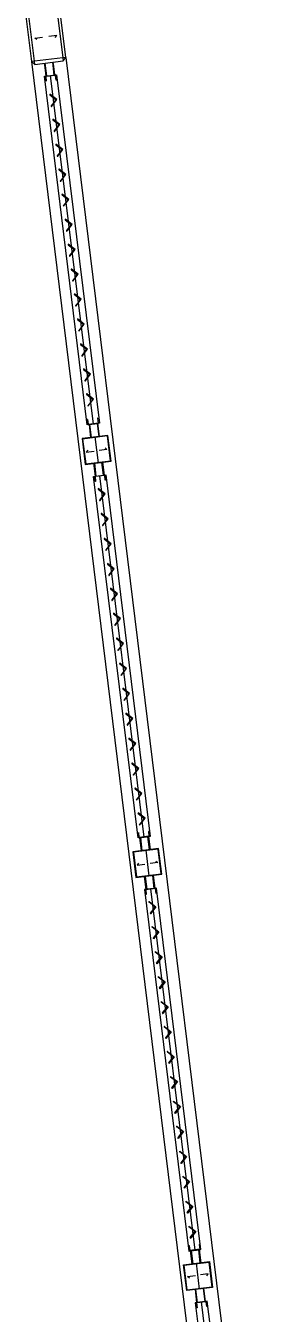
# Model space of a CAD drawing. Extents: x -15449 to 527173, y -170839 to 146543.
# Drawn here: x 15506.662 to 15507.122, y 7833.774 to 7836.271 of the extents above; entities that cross this region are included whole.
import ezdxf

# ---------------------------------------------------------------- set-up
doc = ezdxf.new("R2010")
doc.units = 0
doc.header["$LTSCALE"] = 8
doc.layers.get('0').update_dxf_attribs({"color": 1, "linetype": 'CONTINUOUS'})
doc.layers.add('G-IMPT', color=7, linetype='CONTINUOUS', lineweight=30)
doc.layers.add('Micron SGP Titleblock CAD template EDI$0$G-ANNO-TTLB', color=7, linetype='CONTINUOUS', lineweight=30)

# ---------------------------------------------------------------- blocks, each defined once
blk = doc.blocks.new('A$Cf1db08be')
at = {"layer": 'G-IMPT'}
for p, q in [((34.5865, 56.6361), (34.5974, 56.548)), ((34.6034, 56.5487), (34.5926, 56.6368)), ((34.6473, 56.6435), (34.6581, 56.5555)), ((34.6641, 56.5562), (34.6533, 56.6443)), ((34.6041, 56.5935), (34.6191, 56.5954)), ((34.6079, 56.5906), (34.6041, 56.5935)), ((34.6465, 56.5987), (34.6315, 56.5969)), ((34.6436, 56.595), (34.6465, 56.5987)), ((34.6581, 56.5555), (34.6034, 56.5487)), ((34.6641, 56.5562), (34.6581, 56.5555)), ((34.6581, 56.5555), (34.6588, 56.5495)), ((34.6588, 56.5495), (34.6641, 56.5562)), ((34.6641, 56.5562), (35.0469, 53.4422)), ((34.6034, 56.5487), (34.5974, 56.548)), ((34.5974, 56.548), (34.6041, 56.5427)), ((34.5974, 56.548), (34.9802, 53.434)), ((34.6041, 56.5427), (34.6034, 56.5487)), ((34.6041, 56.5427), (34.6588, 56.5495)), ((34.6242, 56.5367), (34.6231, 56.5451)), ((34.6272, 56.5202), (34.6241, 56.5452)), ((34.6262, 56.5201), (34.6242, 56.5367)), ((34.6419, 56.522), (34.6388, 56.547)), ((34.6408, 56.5388), (34.6398, 56.5471)), ((34.6429, 56.5221), (34.6408, 56.5388)), ((34.6228, 56.5196), (34.6463, 56.5225)), ((34.7058, 55.8442), (34.6228, 56.5196)), ((34.6258, 56.5099), (34.6246, 56.519)), ((34.6254, 56.52), (34.6437, 56.5222)), ((34.6441, 56.5214), (34.6255, 56.5194)), ((34.6255, 56.5194), (34.6263, 56.5099)), ((34.6263, 56.5099), (34.6258, 56.5099)), ((34.7176, 55.8456), (34.6345, 56.5211)), ((34.6452, 56.5122), (34.6441, 56.5214)), ((34.6447, 56.5215), (34.6458, 56.5123)), ((34.6458, 56.5123), (34.6452, 56.5122)), ((34.6463, 56.5225), (34.7294, 55.8471)), ((34.6332, 56.4847), (34.6331, 56.4845)), ((34.6465, 56.4743), (34.6332, 56.4847)), ((34.6332, 56.4834), (34.6432, 56.4756)), ((34.6436, 56.4723), (34.6358, 56.4623)), ((34.636, 56.4612), (34.6361, 56.4611)), ((34.6361, 56.4611), (34.6465, 56.4743)), ((34.6392, 56.4363), (34.6391, 56.4361)), ((34.6524, 56.4259), (34.6392, 56.4363)), ((34.6392, 56.435), (34.6491, 56.4272)), ((34.6421, 56.4127), (34.6524, 56.4259)), ((34.6496, 56.4239), (34.6418, 56.414)), ((34.6419, 56.4128), (34.6421, 56.4127)), ((34.6451, 56.3879), (34.645, 56.3878)), ((34.6584, 56.3776), (34.6451, 56.3879)), ((34.6451, 56.3866), (34.6551, 56.3789)), ((34.648, 56.3643), (34.6584, 56.3776)), ((34.6555, 56.3755), (34.6477, 56.3656)), ((34.6479, 56.3645), (34.648, 56.3643)), ((34.6511, 56.3396), (34.6509, 56.3394)), ((34.6643, 56.3292), (34.6511, 56.3396)), ((34.6511, 56.3383), (34.661, 56.3305)), ((34.6614, 56.3272), (34.6537, 56.3172)), ((34.654, 56.316), (34.6643, 56.3292)), ((34.6538, 56.3161), (34.654, 56.316)), ((34.657, 56.2912), (34.6569, 56.291)), ((34.6703, 56.2808), (34.657, 56.2912)), ((34.657, 56.2899), (34.667, 56.2821)), ((34.6674, 56.2788), (34.6596, 56.2689)), ((34.6599, 56.2676), (34.6703, 56.2808)), ((34.6598, 56.2677), (34.6599, 56.2676)), ((34.663, 56.2428), (34.6628, 56.2427)), ((34.6762, 56.2325), (34.663, 56.2428)), ((34.663, 56.2415), (34.6729, 56.2338)), ((34.6733, 56.2305), (34.6656, 56.2205)), ((34.6659, 56.2192), (34.6762, 56.2325)), ((34.6657, 56.2194), (34.6659, 56.2192)), ((34.6689, 56.1945), (34.6688, 56.1943)), ((34.6821, 56.1841), (34.6689, 56.1945)), ((34.6689, 56.1932), (34.6789, 56.1854)), ((34.6793, 56.1821), (34.6715, 56.1721)), ((34.6718, 56.1709), (34.6821, 56.1841)), ((34.6716, 56.171), (34.6718, 56.1709)), ((34.6749, 56.1461), (34.6747, 56.1459)), ((34.6881, 56.1358), (34.6749, 56.1461)), ((34.6749, 56.1448), (34.6848, 56.137)), ((34.6852, 56.1337), (34.6775, 56.1238)), ((34.6778, 56.1225), (34.6881, 56.1358)), ((34.6776, 56.1226), (34.6778, 56.1225)), ((34.6808, 56.0977), (34.6807, 56.0976)), ((34.694, 56.0874), (34.6808, 56.0977)), ((34.6808, 56.0964), (34.6908, 56.0887)), ((34.6912, 56.0854), (34.6834, 56.0754)), ((34.6837, 56.0741), (34.694, 56.0874)), ((34.6835, 56.0743), (34.6837, 56.0741)), ((34.6867, 56.0494), (34.6866, 56.0492)), ((34.7, 56.039), (34.6867, 56.0494)), ((34.6868, 56.0481), (34.6967, 56.0403)), ((34.6971, 56.037), (34.6893, 56.027)), ((34.6896, 56.0258), (34.7, 56.039)), ((34.6895, 56.0259), (34.6896, 56.0258)), ((34.6927, 56.001), (34.6926, 56.0008)), ((34.7059, 55.9907), (34.6927, 56.001)), ((34.6927, 55.9997), (34.7027, 55.9919)), ((34.7031, 55.9886), (34.6953, 55.9787)), ((34.6954, 55.9775), (34.6956, 55.9774)), ((34.6956, 55.9774), (34.7059, 55.9907)), ((34.6986, 55.9526), (34.6985, 55.9525)), ((34.7119, 55.9423), (34.6986, 55.9526)), ((34.6986, 55.9513), (34.7086, 55.9436)), ((34.709, 55.9403), (34.7012, 55.9303)), ((34.7014, 55.9292), (34.7015, 55.9291)), ((34.7015, 55.9291), (34.7119, 55.9423)), ((34.7046, 55.9043), (34.7045, 55.9041)), ((34.7178, 55.8939), (34.7046, 55.9043)), ((34.7046, 55.903), (34.7146, 55.8952)), ((34.715, 55.8919), (34.7072, 55.8819)), ((34.7073, 55.8808), (34.7075, 55.8807)), ((34.7075, 55.8807), (34.7178, 55.8939)), ((34.7069, 55.8545), (34.7063, 55.8544)), ((34.7063, 55.8544), (34.7075, 55.8453)), ((34.7084, 55.8451), (34.7069, 55.8545)), ((34.7264, 55.8569), (34.7258, 55.8568)), ((34.7258, 55.8568), (34.7269, 55.8477)), ((34.7275, 55.8477), (34.7264, 55.8569)), ((34.7294, 55.8471), (34.7058, 55.8442)), ((34.7269, 55.8477), (34.7084, 55.8451)), ((34.7084, 55.8445), (34.7267, 55.8468)), ((34.7092, 55.8446), (34.7123, 55.8196)), ((34.7102, 55.8447), (34.7133, 55.8197)), ((34.7249, 55.8466), (34.728, 55.8215)), ((34.7259, 55.8467), (34.729, 55.8217)), ((34.7457, 55.8237), (34.6956, 55.8176)), ((34.6956, 55.8176), (34.7018, 55.7675)), ((34.7448, 55.8226), (34.6968, 55.8167)), ((34.6968, 55.8167), (34.7027, 55.7686)), ((34.7207, 55.8206), (34.7268, 55.7706)), ((34.7507, 55.7746), (34.7448, 55.8226)), ((34.7518, 55.7737), (34.7457, 55.8237)), ((34.7069, 55.7952), (34.7039, 55.7915)), ((34.7039, 55.7915), (34.7189, 55.7933)), ((34.744, 55.7964), (34.7289, 55.7946)), ((34.7402, 55.7993), (34.744, 55.7964)), ((34.7018, 55.7675), (34.7518, 55.7737)), ((34.7027, 55.7686), (34.7507, 55.7746)), ((34.7215, 55.7446), (34.7185, 55.7696)), ((34.7185, 55.7696), (34.7215, 55.7446)), ((34.7225, 55.7447), (34.7195, 55.7697)), ((34.7195, 55.7697), (34.7225, 55.7447)), ((34.7372, 55.7465), (34.7341, 55.7715)), ((34.7341, 55.7715), (34.7372, 55.7465)), ((34.7382, 55.7466), (34.7351, 55.7716)), ((34.7351, 55.7716), (34.7382, 55.7466)), ((34.7181, 55.7441), (34.7417, 55.747)), ((34.7181, 55.7441), (34.7417, 55.747)), ((34.8042, 55.0437), (34.7181, 55.7441)), ((34.8042, 55.0437), (34.7181, 55.7441)), ((34.7211, 55.7343), (34.72, 55.7435)), ((34.7211, 55.7343), (34.72, 55.7435)), ((34.7207, 55.7445), (34.739, 55.7467)), ((34.7207, 55.7445), (34.739, 55.7467)), ((34.7395, 55.7459), (34.7208, 55.7439)), ((34.7395, 55.7459), (34.7208, 55.7439)), ((34.7208, 55.7439), (34.7216, 55.7344)), ((34.7208, 55.7439), (34.7216, 55.7344)), ((34.7216, 55.7344), (34.7211, 55.7343)), ((34.7216, 55.7344), (34.7211, 55.7343)), ((34.816, 55.0451), (34.7299, 55.7456)), ((34.816, 55.0451), (34.7299, 55.7456)), ((34.7406, 55.7367), (34.7395, 55.7459)), ((34.7406, 55.7367), (34.7395, 55.7459)), ((34.74, 55.7459), (34.7411, 55.7368)), ((34.74, 55.7459), (34.7411, 55.7368)), ((34.7411, 55.7368), (34.7406, 55.7367)), ((34.7411, 55.7368), (34.7406, 55.7367)), ((34.7417, 55.747), (34.8278, 55.0466)), ((34.7417, 55.747), (34.8278, 55.0466)), ((34.7271, 55.7208), (34.727, 55.7207)), ((34.7404, 55.7105), (34.7271, 55.7208)), ((34.7271, 55.7195), (34.7371, 55.7117)), ((34.7375, 55.7084), (34.7297, 55.6985)), ((34.73, 55.6972), (34.7404, 55.7105)), ((34.7299, 55.6974), (34.73, 55.6972)), ((34.7331, 55.6725), (34.733, 55.6723)), ((34.7331, 55.6725), (34.733, 55.6723)), ((34.7463, 55.6621), (34.7331, 55.6725)), ((34.7463, 55.6621), (34.7331, 55.6725)), ((34.7331, 55.6712), (34.7431, 55.6634)), ((34.7331, 55.6712), (34.7431, 55.6634)), ((34.7435, 55.6601), (34.7357, 55.6501)), ((34.7435, 55.6601), (34.7357, 55.6501)), ((34.736, 55.6489), (34.7463, 55.6621)), ((34.736, 55.6489), (34.7463, 55.6621)), ((34.7358, 55.649), (34.736, 55.6489)), ((34.7358, 55.649), (34.736, 55.6489)), ((34.739, 55.6241), (34.7389, 55.6239)), ((34.739, 55.6241), (34.7389, 55.6239)), ((34.7523, 55.6137), (34.739, 55.6241)), ((34.7523, 55.6137), (34.739, 55.6241)), ((34.739, 55.6228), (34.749, 55.615)), ((34.739, 55.6228), (34.749, 55.615)), ((34.7494, 55.6117), (34.7416, 55.6018)), ((34.7494, 55.6117), (34.7416, 55.6018)), ((34.7419, 55.6005), (34.7523, 55.6137)), ((34.7419, 55.6005), (34.7523, 55.6137)), ((34.7418, 55.6006), (34.7419, 55.6005)), ((34.7418, 55.6006), (34.7419, 55.6005)), ((34.745, 55.5757), (34.7448, 55.5756)), ((34.745, 55.5757), (34.7448, 55.5756)), ((34.7582, 55.5654), (34.745, 55.5757)), ((34.7582, 55.5654), (34.745, 55.5757)), ((34.745, 55.5744), (34.7549, 55.5667)), ((34.745, 55.5744), (34.7549, 55.5667)), ((34.7554, 55.5634), (34.7476, 55.5534)), ((34.7554, 55.5634), (34.7476, 55.5534)), ((34.7477, 55.5523), (34.7479, 55.5521)), ((34.7477, 55.5523), (34.7479, 55.5521)), ((34.7479, 55.5521), (34.7582, 55.5654)), ((34.7479, 55.5521), (34.7582, 55.5654)), ((34.7509, 55.5274), (34.7508, 55.5272)), ((34.7509, 55.5274), (34.7508, 55.5272)), ((34.7642, 55.517), (34.7509, 55.5274)), ((34.7642, 55.517), (34.7509, 55.5274)), ((34.7509, 55.5261), (34.7609, 55.5183)), ((34.7509, 55.5261), (34.7609, 55.5183)), ((34.7613, 55.515), (34.7535, 55.505)), ((34.7613, 55.515), (34.7535, 55.505)), ((34.7537, 55.5039), (34.7538, 55.5038)), ((34.7537, 55.5039), (34.7538, 55.5038)), ((34.7538, 55.5038), (34.7642, 55.517)), ((34.7538, 55.5038), (34.7642, 55.517)), ((34.7569, 55.479), (34.7567, 55.4788)), ((34.7569, 55.479), (34.7567, 55.4788)), ((34.7701, 55.4686), (34.7569, 55.479)), ((34.7701, 55.4686), (34.7569, 55.479)), ((34.7569, 55.4777), (34.7668, 55.4699)), ((34.7569, 55.4777), (34.7668, 55.4699)), ((34.7672, 55.4666), (34.7595, 55.4567)), ((34.7672, 55.4666), (34.7595, 55.4567)), ((34.7596, 55.4555), (34.7598, 55.4554)), ((34.7596, 55.4555), (34.7598, 55.4554)), ((34.7598, 55.4554), (34.7701, 55.4686)), ((34.7598, 55.4554), (34.7701, 55.4686)), ((34.7628, 55.4306), (34.7627, 55.4305)), ((34.7628, 55.4306), (34.7627, 55.4305)), ((34.7761, 55.4203), (34.7628, 55.4306)), ((34.7761, 55.4203), (34.7628, 55.4306)), ((34.7628, 55.4293), (34.7728, 55.4216)), ((34.7628, 55.4293), (34.7728, 55.4216)), ((34.7732, 55.4183), (34.7654, 55.4083)), ((34.7732, 55.4183), (34.7654, 55.4083)), ((34.7656, 55.4072), (34.7657, 55.407)), ((34.7656, 55.4072), (34.7657, 55.407)), ((34.7657, 55.407), (34.7761, 55.4203)), ((34.7657, 55.407), (34.7761, 55.4203)), ((34.7688, 55.3823), (34.7686, 55.3821)), ((34.7688, 55.3823), (34.7686, 55.3821)), ((34.782, 55.3719), (34.7688, 55.3823)), ((34.782, 55.3719), (34.7688, 55.3823)), ((34.7688, 55.381), (34.7787, 55.3732)), ((34.7688, 55.381), (34.7787, 55.3732)), ((34.7791, 55.3699), (34.7714, 55.3599)), ((34.7791, 55.3699), (34.7714, 55.3599)), ((34.7715, 55.3588), (34.7717, 55.3587)), ((34.7715, 55.3588), (34.7717, 55.3587)), ((34.7717, 55.3587), (34.782, 55.3719)), ((34.7717, 55.3587), (34.782, 55.3719)), ((34.7747, 55.3339), (34.7746, 55.3337)), ((34.7747, 55.3339), (34.7746, 55.3337)), ((34.7879, 55.3236), (34.7747, 55.3339)), ((34.7879, 55.3236), (34.7747, 55.3339)), ((34.7747, 55.3326), (34.7847, 55.3248)), ((34.7747, 55.3326), (34.7847, 55.3248)), ((34.7851, 55.3215), (34.7773, 55.3116)), ((34.7851, 55.3215), (34.7773, 55.3116)), ((34.7774, 55.3104), (34.7776, 55.3103)), ((34.7774, 55.3104), (34.7776, 55.3103)), ((34.7776, 55.3103), (34.7879, 55.3236)), ((34.7776, 55.3103), (34.7879, 55.3236)), ((34.7806, 55.2855), (34.7805, 55.2854)), ((34.7806, 55.2855), (34.7805, 55.2854)), ((34.7939, 55.2752), (34.7806, 55.2855)), ((34.7939, 55.2752), (34.7806, 55.2855)), ((34.7807, 55.2842), (34.7906, 55.2765)), ((34.7807, 55.2842), (34.7906, 55.2765)), ((34.791, 55.2732), (34.7832, 55.2632)), ((34.791, 55.2732), (34.7832, 55.2632)), ((34.7834, 55.2621), (34.7835, 55.2619)), ((34.7834, 55.2621), (34.7835, 55.2619)), ((34.7835, 55.2619), (34.7939, 55.2752)), ((34.7835, 55.2619), (34.7939, 55.2752)), ((34.7866, 55.2372), (34.7865, 55.237)), ((34.7866, 55.2372), (34.7865, 55.237)), ((34.7998, 55.2268), (34.7866, 55.2372)), ((34.7998, 55.2268), (34.7866, 55.2372)), ((34.7866, 55.2359), (34.7966, 55.2281)), ((34.7866, 55.2359), (34.7966, 55.2281)), ((34.797, 55.2248), (34.7892, 55.2148)), ((34.797, 55.2248), (34.7892, 55.2148)), ((34.7893, 55.2137), (34.7895, 55.2136)), ((34.7893, 55.2137), (34.7895, 55.2136)), ((34.7895, 55.2136), (34.7998, 55.2268)), ((34.7895, 55.2136), (34.7998, 55.2268)), ((34.7925, 55.1888), (34.7924, 55.1886)), ((34.7925, 55.1888), (34.7924, 55.1886)), ((34.8058, 55.1785), (34.7925, 55.1888)), ((34.8058, 55.1785), (34.7925, 55.1888)), ((34.7926, 55.1875), (34.8025, 55.1797)), ((34.7926, 55.1875), (34.8025, 55.1797)), ((34.7954, 55.1652), (34.8058, 55.1785)), ((34.7954, 55.1652), (34.8058, 55.1785)), ((34.8029, 55.1764), (34.7951, 55.1665)), ((34.8029, 55.1764), (34.7951, 55.1665)), ((34.7953, 55.1653), (34.7954, 55.1652)), ((34.7953, 55.1653), (34.7954, 55.1652)), ((34.7985, 55.1404), (34.7984, 55.1403)), ((34.7985, 55.1404), (34.7984, 55.1403)), ((34.8117, 55.1301), (34.7985, 55.1404)), ((34.8117, 55.1301), (34.7985, 55.1404)), ((34.7985, 55.1391), (34.8085, 55.1314)), ((34.7985, 55.1391), (34.8085, 55.1314)), ((34.8089, 55.1281), (34.8011, 55.1181)), ((34.8089, 55.1281), (34.8011, 55.1181)), ((34.8014, 55.1169), (34.8117, 55.1301)), ((34.8014, 55.1169), (34.8117, 55.1301)), ((34.8012, 55.117), (34.8014, 55.1169)), ((34.8012, 55.117), (34.8014, 55.1169)), ((34.8044, 55.0921), (34.8043, 55.0919)), ((34.8044, 55.0921), (34.8043, 55.0919)), ((34.8177, 55.0817), (34.8044, 55.0921)), ((34.8177, 55.0817), (34.8044, 55.0921)), ((34.8044, 55.0908), (34.8144, 55.083)), ((34.8044, 55.0908), (34.8144, 55.083)), ((34.8148, 55.0797), (34.807, 55.0697)), ((34.8148, 55.0797), (34.807, 55.0697)), ((34.8073, 55.0685), (34.8177, 55.0817)), ((34.8073, 55.0685), (34.8177, 55.0817)), ((34.8053, 55.054), (34.8048, 55.0539)), ((34.8053, 55.054), (34.8048, 55.0539)), ((34.8048, 55.0539), (34.8059, 55.0448)), ((34.8048, 55.0539), (34.8059, 55.0448)), ((34.8068, 55.0445), (34.8053, 55.054)), ((34.8068, 55.0445), (34.8053, 55.054)), ((34.8072, 55.0686), (34.8073, 55.0685)), ((34.8072, 55.0686), (34.8073, 55.0685)), ((34.8248, 55.0564), (34.8242, 55.0563)), ((34.8248, 55.0564), (34.8242, 55.0563)), ((34.8242, 55.0563), (34.8254, 55.0472)), ((34.8242, 55.0563), (34.8254, 55.0472)), ((34.8259, 55.0472), (34.8248, 55.0564)), ((34.8259, 55.0472), (34.8248, 55.0564)), ((34.8278, 55.0466), (34.8042, 55.0437)), ((34.8278, 55.0466), (34.8042, 55.0437)), ((34.8254, 55.0472), (34.8068, 55.0445)), ((34.8254, 55.0472), (34.8068, 55.0445)), ((34.8069, 55.044), (34.8251, 55.0462)), ((34.8069, 55.044), (34.8251, 55.0462)), ((34.8077, 55.0441), (34.8107, 55.0191)), ((34.8107, 55.0191), (34.8077, 55.0441)), ((34.8087, 55.0442), (34.8117, 55.0192)), ((34.8117, 55.0192), (34.8087, 55.0442)), ((34.8233, 55.046), (34.8264, 55.021)), ((34.8264, 55.021), (34.8233, 55.046)), ((34.8243, 55.0462), (34.8274, 55.0211)), ((34.8274, 55.0211), (34.8243, 55.0462)), ((34.8441, 55.0232), (34.7941, 55.017)), ((34.7941, 55.017), (34.8002, 54.967)), ((34.8432, 55.0221), (34.7952, 55.0162)), ((34.7952, 55.0162), (34.8011, 54.9681)), ((34.8191, 55.0201), (34.8252, 54.9701)), ((34.8491, 54.974), (34.8432, 55.0221)), ((34.8502, 54.9732), (34.8441, 55.0232)), ((34.8053, 54.9947), (34.8023, 54.991)), ((34.8023, 54.991), (34.8174, 54.9928)), ((34.8424, 54.9959), (34.8274, 54.994)), ((34.8386, 54.9988), (34.8424, 54.9959)), ((34.8002, 54.967), (34.8502, 54.9732)), ((34.8011, 54.9681), (34.8491, 54.974)), ((34.82, 54.944), (34.8169, 54.9691)), ((34.8169, 54.9691), (34.82, 54.944)), ((34.821, 54.9442), (34.8179, 54.9692)), ((34.8179, 54.9692), (34.821, 54.9442)), ((34.8356, 54.946), (34.8326, 54.971)), ((34.8326, 54.971), (34.8356, 54.946)), ((34.8366, 54.9461), (34.8336, 54.9711)), ((34.8336, 54.9711), (34.8366, 54.9461)), ((34.8401, 54.9465), (34.8165, 54.9436)), ((34.8401, 54.9465), (34.8165, 54.9436)), ((34.8165, 54.9436), (34.9026, 54.2432)), ((34.8165, 54.9436), (34.9026, 54.2432)), ((34.8195, 54.9338), (34.8184, 54.943)), ((34.8195, 54.9338), (34.8184, 54.943)), ((34.8192, 54.9439), (34.8374, 54.9462)), ((34.8192, 54.9439), (34.8374, 54.9462)), ((34.8379, 54.9454), (34.8192, 54.9434)), ((34.8379, 54.9454), (34.8192, 54.9434)), ((34.8192, 54.9434), (34.8201, 54.9339)), ((34.8192, 54.9434), (34.8201, 54.9339)), ((34.8201, 54.9339), (34.8195, 54.9338)), ((34.8201, 54.9339), (34.8195, 54.9338)), ((34.8283, 54.9451), (34.9144, 54.2446)), ((34.8283, 54.9451), (34.9144, 54.2446)), ((34.839, 54.9362), (34.8379, 54.9454)), ((34.839, 54.9362), (34.8379, 54.9454)), ((34.8384, 54.9454), (34.8395, 54.9363)), ((34.8384, 54.9454), (34.8395, 54.9363)), ((34.8395, 54.9363), (34.839, 54.9362)), ((34.8395, 54.9363), (34.839, 54.9362)), ((34.9262, 54.2461), (34.8401, 54.9465)), ((34.9262, 54.2461), (34.8401, 54.9465)), ((34.8254, 54.9201), (34.8256, 54.9203)), ((34.8254, 54.9201), (34.8256, 54.9203)), ((34.8256, 54.9203), (34.8388, 54.91)), ((34.8256, 54.9203), (34.8388, 54.91)), ((34.8355, 54.9112), (34.8256, 54.919)), ((34.8355, 54.9112), (34.8256, 54.919)), ((34.8282, 54.898), (34.8359, 54.9079)), ((34.8282, 54.898), (34.8359, 54.9079)), ((34.8388, 54.91), (34.8284, 54.8967)), ((34.8388, 54.91), (34.8284, 54.8967)), ((34.8284, 54.8967), (34.8283, 54.8968)), ((34.8284, 54.8967), (34.8283, 54.8968)), ((34.8314, 54.8718), (34.8315, 54.8719)), ((34.8314, 54.8718), (34.8315, 54.8719)), ((34.8315, 54.8719), (34.8447, 54.8616)), ((34.8315, 54.8719), (34.8447, 54.8616)), ((34.8415, 54.8629), (34.8315, 54.8706)), ((34.8415, 54.8629), (34.8315, 54.8706)), ((34.8341, 54.8496), (34.8419, 54.8596)), ((34.8341, 54.8496), (34.8419, 54.8596)), ((34.8447, 54.8616), (34.8344, 54.8483)), ((34.8447, 54.8616), (34.8344, 54.8483)), ((34.8344, 54.8483), (34.8342, 54.8485)), ((34.8344, 54.8483), (34.8342, 54.8485)), ((34.8373, 54.8234), (34.8374, 54.8236)), ((34.8373, 54.8234), (34.8374, 54.8236)), ((34.8374, 54.8236), (34.8507, 54.8132)), ((34.8374, 54.8236), (34.8507, 54.8132)), ((34.8474, 54.8145), (34.8375, 54.8223)), ((34.8474, 54.8145), (34.8375, 54.8223)), ((34.84, 54.8012), (34.8478, 54.8112)), ((34.84, 54.8012), (34.8478, 54.8112)), ((34.8507, 54.8132), (34.8403, 54.8)), ((34.8507, 54.8132), (34.8403, 54.8)), ((34.8403, 54.8), (34.8402, 54.8001)), ((34.8403, 54.8), (34.8402, 54.8001)), ((34.8433, 54.775), (34.8434, 54.7752)), ((34.8433, 54.775), (34.8434, 54.7752)), ((34.8434, 54.7752), (34.8566, 54.7649)), ((34.8434, 54.7752), (34.8566, 54.7649)), ((34.8534, 54.7661), (34.8434, 54.7739)), ((34.8534, 54.7661), (34.8434, 54.7739)), ((34.846, 54.7529), (34.8538, 54.7628)), ((34.846, 54.7529), (34.8538, 54.7628)), ((34.8566, 54.7649), (34.8463, 54.7516)), ((34.8566, 54.7649), (34.8463, 54.7516)), ((34.8463, 54.7516), (34.8461, 54.7517)), ((34.8463, 54.7516), (34.8461, 54.7517)), ((34.8492, 54.7267), (34.8493, 54.7268)), ((34.8492, 54.7267), (34.8493, 54.7268)), ((34.8493, 54.7268), (34.8626, 54.7165)), ((34.8493, 54.7268), (34.8626, 54.7165)), ((34.8593, 54.7178), (34.8493, 54.7255)), ((34.8593, 54.7178), (34.8493, 54.7255)), ((34.8519, 54.7045), (34.8597, 54.7145)), ((34.8519, 54.7045), (34.8597, 54.7145)), ((34.8522, 54.7032), (34.8521, 54.7034)), ((34.8522, 54.7032), (34.8521, 54.7034)), ((34.8626, 54.7165), (34.8522, 54.7032)), ((34.8626, 54.7165), (34.8522, 54.7032)), ((34.8552, 54.6783), (34.8553, 54.6785)), ((34.8552, 54.6783), (34.8553, 54.6785)), ((34.8553, 54.6785), (34.8685, 54.6681)), ((34.8553, 54.6785), (34.8685, 54.6681)), ((34.8653, 54.6694), (34.8553, 54.6772)), ((34.8653, 54.6694), (34.8553, 54.6772)), ((34.8579, 54.6561), (34.8657, 54.6661)), ((34.8579, 54.6561), (34.8657, 54.6661)), ((34.8582, 54.6549), (34.858, 54.655)), ((34.8582, 54.6549), (34.858, 54.655)), ((34.8685, 54.6681), (34.8582, 54.6549)), ((34.8685, 54.6681), (34.8582, 54.6549)), ((34.8611, 54.6299), (34.8612, 54.6301)), ((34.8611, 54.6299), (34.8612, 54.6301)), ((34.8612, 54.6301), (34.8745, 54.6198)), ((34.8612, 54.6301), (34.8745, 54.6198)), ((34.8712, 54.621), (34.8612, 54.6288)), ((34.8712, 54.621), (34.8612, 54.6288)), ((34.8638, 54.6078), (34.8716, 54.6177)), ((34.8638, 54.6078), (34.8716, 54.6177)), ((34.8641, 54.6065), (34.864, 54.6066)), ((34.8641, 54.6065), (34.864, 54.6066)), ((34.8745, 54.6198), (34.8641, 54.6065)), ((34.8745, 54.6198), (34.8641, 54.6065)), ((34.867, 54.5816), (34.8672, 54.5817)), ((34.867, 54.5816), (34.8672, 54.5817)), ((34.8672, 54.5817), (34.8804, 54.5714)), ((34.8672, 54.5817), (34.8804, 54.5714)), ((34.8771, 54.5727), (34.8672, 54.5804)), ((34.8771, 54.5727), (34.8672, 54.5804)), ((34.8698, 54.5594), (34.8776, 54.5694)), ((34.8698, 54.5594), (34.8776, 54.5694)), ((34.8701, 54.5582), (34.8699, 54.5583)), ((34.8701, 54.5582), (34.8699, 54.5583)), ((34.8804, 54.5714), (34.8701, 54.5582)), ((34.8804, 54.5714), (34.8701, 54.5582)), ((34.873, 54.5332), (34.8731, 54.5334)), ((34.873, 54.5332), (34.8731, 54.5334)), ((34.8731, 54.5334), (34.8864, 54.523)), ((34.8731, 54.5334), (34.8864, 54.523)), ((34.8831, 54.5243), (34.8731, 54.5321)), ((34.8831, 54.5243), (34.8731, 54.5321)), ((34.8757, 54.511), (34.8835, 54.521)), ((34.8757, 54.511), (34.8835, 54.521)), ((34.876, 54.5098), (34.8759, 54.5099)), ((34.876, 54.5098), (34.8759, 54.5099)), ((34.8864, 54.523), (34.876, 54.5098)), ((34.8864, 54.523), (34.876, 54.5098)), ((34.8789, 54.4849), (34.8791, 54.485)), ((34.8789, 54.4849), (34.8791, 54.485)), ((34.8791, 54.485), (34.8923, 54.4747)), ((34.8791, 54.485), (34.8923, 54.4747)), ((34.889, 54.4759), (34.8791, 54.4837)), ((34.889, 54.4759), (34.8791, 54.4837)), ((34.8817, 54.4627), (34.8894, 54.4726)), ((34.8817, 54.4627), (34.8894, 54.4726)), ((34.882, 54.4614), (34.8818, 54.4615)), ((34.882, 54.4614), (34.8818, 54.4615)), ((34.8923, 54.4747), (34.882, 54.4614)), ((34.8923, 54.4747), (34.882, 54.4614)), ((34.8849, 54.4365), (34.885, 54.4366)), ((34.8849, 54.4365), (34.885, 54.4366)), ((34.885, 54.4366), (34.8983, 54.4263)), ((34.885, 54.4366), (34.8983, 54.4263)), ((34.895, 54.4276), (34.885, 54.4354)), ((34.895, 54.4276), (34.885, 54.4354)), ((34.8876, 54.4143), (34.8954, 54.4243)), ((34.8876, 54.4143), (34.8954, 54.4243)), ((34.8879, 54.4131), (34.8878, 54.4132)), ((34.8879, 54.4131), (34.8878, 54.4132)), ((34.8983, 54.4263), (34.8879, 54.4131)), ((34.8983, 54.4263), (34.8879, 54.4131)), ((34.8908, 54.3881), (34.891, 54.3883)), ((34.8908, 54.3881), (34.891, 54.3883)), ((34.891, 54.3883), (34.9042, 54.3779)), ((34.891, 54.3883), (34.9042, 54.3779)), ((34.9009, 54.3792), (34.891, 54.387)), ((34.9009, 54.3792), (34.891, 54.387)), ((34.8936, 54.3659), (34.9013, 54.3759)), ((34.8936, 54.3659), (34.9013, 54.3759)), ((34.8939, 54.3647), (34.8937, 54.3648)), ((34.8939, 54.3647), (34.8937, 54.3648)), ((34.9042, 54.3779), (34.8939, 54.3647)), ((34.9042, 54.3779), (34.8939, 54.3647)), ((34.8968, 54.3398), (34.8969, 54.3399)), ((34.8968, 54.3398), (34.8969, 54.3399)), ((34.8969, 54.3399), (34.9101, 54.3296)), ((34.8969, 54.3399), (34.9101, 54.3296)), ((34.9069, 54.3308), (34.8969, 54.3386)), ((34.9069, 54.3308), (34.8969, 54.3386)), ((34.9101, 54.3296), (34.8998, 54.3163)), ((34.9101, 54.3296), (34.8998, 54.3163)), ((34.8995, 54.3176), (34.9073, 54.3275)), ((34.8995, 54.3176), (34.9073, 54.3275)), ((34.8998, 54.3163), (34.8996, 54.3165)), ((34.8998, 54.3163), (34.8996, 54.3165)), ((34.9027, 54.2914), (34.9028, 54.2915)), ((34.9028, 54.2915), (34.9161, 54.2812)), ((34.9128, 54.2825), (34.9029, 54.2903)), ((34.9054, 54.2692), (34.9132, 54.2792)), ((34.9161, 54.2812), (34.9057, 54.268)), ((34.9057, 54.268), (34.9056, 54.2681)), ((34.9232, 54.2558), (34.9227, 54.2558)), ((34.9227, 54.2558), (34.9238, 54.2466)), ((34.9232, 54.2558), (34.9227, 54.2558)), ((34.9227, 54.2558), (34.9238, 54.2466)), ((34.9243, 54.2467), (34.9232, 54.2558)), ((34.9243, 54.2467), (34.9232, 54.2558)), ((34.9026, 54.2432), (34.9262, 54.2461)), ((34.9026, 54.2432), (34.9262, 54.2461)), ((34.9037, 54.2534), (34.9032, 54.2534)), ((34.9032, 54.2534), (34.9043, 54.2442)), ((34.9037, 54.2534), (34.9032, 54.2534)), ((34.9032, 54.2534), (34.9043, 54.2442)), ((34.9052, 54.244), (34.9037, 54.2534)), ((34.9052, 54.244), (34.9037, 54.2534)), ((34.9238, 54.2466), (34.9052, 54.244)), ((34.9238, 54.2466), (34.9052, 54.244)), ((34.9053, 54.2435), (34.9236, 54.2457)), ((34.9053, 54.2435), (34.9236, 54.2457)), ((34.9061, 54.2436), (34.9092, 54.2186)), ((34.9092, 54.2186), (34.9061, 54.2436)), ((34.9071, 54.2437), (34.9102, 54.2187)), ((34.9102, 54.2187), (34.9071, 54.2437)), ((34.9218, 54.2455), (34.9248, 54.2205)), ((34.9248, 54.2205), (34.9218, 54.2455)), ((34.9228, 54.2456), (34.9258, 54.2206)), ((34.9258, 54.2206), (34.9228, 54.2456)), ((34.8925, 54.2165), (34.9425, 54.2227)), ((34.8986, 54.1665), (34.8925, 54.2165)), ((34.8936, 54.2156), (34.9416, 54.2215)), ((34.8995, 54.1676), (34.8936, 54.2156)), ((34.9236, 54.1696), (34.9175, 54.2196)), ((34.9416, 54.2215), (34.9475, 54.1735)), ((34.9425, 54.2227), (34.9487, 54.1726)), ((34.9003, 54.1938), (34.9154, 54.1956)), ((34.9041, 54.1909), (34.9003, 54.1938)), ((34.9404, 54.1987), (34.9254, 54.1969)), ((34.9374, 54.195), (34.9404, 54.1987)), ((34.9487, 54.1726), (34.8986, 54.1665)), ((34.9475, 54.1735), (34.8995, 54.1676)), ((34.9184, 54.1435), (34.9153, 54.1685)), ((34.9194, 54.1436), (34.9163, 54.1687)), ((34.9341, 54.1454), (34.931, 54.1705)), ((34.9351, 54.1456), (34.932, 54.1706)), ((34.9385, 54.146), (34.9149, 54.1431)), ((34.9149, 54.1431), (34.998, 53.4676)), ((34.9179, 54.1333), (34.9168, 54.1424)), ((34.9176, 54.1434), (34.9359, 54.1457)), ((34.9363, 54.1448), (34.9176, 54.1429)), ((34.9176, 54.1429), (34.9185, 54.1334)), ((34.9185, 54.1334), (34.9179, 54.1333)), ((34.9267, 54.1445), (35.0098, 53.4691)), ((34.9374, 54.1357), (34.9363, 54.1448)), ((34.9368, 54.1449), (34.938, 54.1358)), ((34.938, 54.1358), (34.9374, 54.1357)), ((35.0215, 53.4705), (34.9385, 54.146))]:
    blk.add_line(p, q, dxfattribs=at)
for centre, radius, start, end in [((34.6255, 56.5191), 0.000874, 97.0087, 187.0087), ((34.6255, 56.5191), 0.000336, 97.0087, 187.0087), ((34.6438, 56.5213), 0.000874, 7.0087, 97.0087), ((34.6438, 56.5213), 0.000336, 7.0087, 97.0087), ((34.6337, 56.484), 0.000807, 142.0087, 232.0087), ((34.6418, 56.4737), 0.00235, 322.0087, 52.0087), ((34.6365, 56.4618), 0.000807, 142.0087, 232.0087), ((34.6397, 56.4356), 0.000807, 142.0087, 232.0087), ((34.6477, 56.4254), 0.00235, 322.0087, 52.0087), ((34.6424, 56.4135), 0.000807, 142.0087, 232.0087), ((34.6456, 56.3873), 0.000807, 142.0087, 232.0087), ((34.6536, 56.377), 0.00235, 322.0087, 52.0087), ((34.6484, 56.3651), 0.000807, 142.0087, 232.0087), ((34.6516, 56.3389), 0.000807, 142.0087, 232.0087), ((34.6596, 56.3286), 0.00235, 322.0087, 52.0087), ((34.6543, 56.3167), 0.000807, 142.0087, 232.0087), ((34.6575, 56.2905), 0.000807, 142.0087, 232.0087), ((34.6655, 56.2803), 0.00235, 322.0087, 52.0087), ((34.6602, 56.2684), 0.000807, 142.0087, 232.0087), ((34.6635, 56.2422), 0.000807, 142.0087, 232.0087), ((34.6715, 56.2319), 0.00235, 322.0087, 52.0087), ((34.6662, 56.22), 0.000807, 142.0087, 232.0087), ((34.6694, 56.1938), 0.000807, 142.0087, 232.0087), ((34.6774, 56.1835), 0.00235, 322.0087, 52.0087), ((34.6721, 56.1716), 0.000807, 142.0087, 232.0087), ((34.6754, 56.1454), 0.000807, 142.0087, 232.0087), ((34.6834, 56.1352), 0.00235, 322.0087, 52.0087), ((34.6781, 56.1233), 0.000807, 142.0087, 232.0087), ((34.6813, 56.0971), 0.000807, 142.0087, 232.0087), ((34.6893, 56.0868), 0.00235, 322.0087, 52.0087), ((34.684, 56.0749), 0.000807, 142.0087, 232.0087), ((34.6873, 56.0487), 0.000807, 142.0087, 232.0087), ((34.69, 56.0265), 0.000807, 142.0087, 232.0087), ((34.6953, 56.0384), 0.00235, 322.0087, 52.0087), ((34.6932, 56.0003), 0.000807, 142.0087, 232.0087), ((34.6959, 55.9782), 0.000807, 142.0087, 232.0087), ((34.7012, 55.9901), 0.00235, 322.0087, 52.0087), ((34.6991, 55.952), 0.000807, 142.0087, 232.0087), ((34.7019, 55.9298), 0.000807, 142.0087, 232.0087), ((34.7072, 55.9417), 0.00235, 322.0087, 52.0087), ((34.7051, 55.9036), 0.000807, 142.0087, 232.0087), ((34.7078, 55.8814), 0.000807, 142.0087, 232.0087), ((34.7131, 55.8933), 0.00235, 322.0087, 52.0087), ((34.7083, 55.8454), 0.000874, 187.0087, 277.0087), ((34.7083, 55.8454), 0.000336, 187.0087, 277.0087), ((34.7266, 55.8476), 0.000874, 277.0087, 7.0087), ((34.7266, 55.8476), 0.000336, 277.0087, 7.0087), ((34.7209, 55.7436), 0.000874, 97.0087, 187.0087), ((34.7209, 55.7436), 0.000874, 97.0087, 187.0087), ((34.7209, 55.7436), 0.000336, 97.0087, 187.0087), ((34.7209, 55.7436), 0.000336, 97.0087, 187.0087), ((34.7391, 55.7458), 0.000874, 7.0087, 97.0087), ((34.7391, 55.7458), 0.000874, 7.0087, 97.0087), ((34.7391, 55.7458), 0.000336, 7.0087, 97.0087), ((34.7391, 55.7458), 0.000336, 7.0087, 97.0087), ((34.7276, 55.7202), 0.000807, 142.0087, 232.0087), ((34.7357, 55.7099), 0.00235, 322.0087, 52.0087), ((34.7304, 55.698), 0.000807, 142.0087, 232.0087), ((34.7336, 55.6718), 0.000807, 142.0087, 232.0087), ((34.7336, 55.6718), 0.000807, 142.0087, 232.0087), ((34.7416, 55.6615), 0.00235, 322.0087, 52.0087), ((34.7416, 55.6615), 0.00235, 322.0087, 52.0087), ((34.7363, 55.6496), 0.000807, 142.0087, 232.0087), ((34.7363, 55.6496), 0.000807, 142.0087, 232.0087), ((34.7395, 55.6234), 0.000807, 142.0087, 232.0087), ((34.7395, 55.6234), 0.000807, 142.0087, 232.0087), ((34.7423, 55.6013), 0.000807, 142.0087, 232.0087), ((34.7423, 55.6013), 0.000807, 142.0087, 232.0087), ((34.7476, 55.6132), 0.00235, 322.0087, 52.0087), ((34.7476, 55.6132), 0.00235, 322.0087, 52.0087), ((34.7455, 55.5751), 0.000807, 142.0087, 232.0087), ((34.7455, 55.5751), 0.000807, 142.0087, 232.0087), ((34.7482, 55.5529), 0.000807, 142.0087, 232.0087), ((34.7482, 55.5529), 0.000807, 142.0087, 232.0087), ((34.7535, 55.5648), 0.00235, 322.0087, 52.0087), ((34.7535, 55.5648), 0.00235, 322.0087, 52.0087), ((34.7514, 55.5267), 0.000807, 142.0087, 232.0087), ((34.7514, 55.5267), 0.000807, 142.0087, 232.0087), ((34.7542, 55.5045), 0.000807, 142.0087, 232.0087), ((34.7542, 55.5045), 0.000807, 142.0087, 232.0087), ((34.7594, 55.5164), 0.00235, 322.0087, 52.0087), ((34.7594, 55.5164), 0.00235, 322.0087, 52.0087), ((34.7574, 55.4783), 0.000807, 142.0087, 232.0087), ((34.7574, 55.4783), 0.000807, 142.0087, 232.0087), ((34.7601, 55.4562), 0.000807, 142.0087, 232.0087), ((34.7601, 55.4562), 0.000807, 142.0087, 232.0087), ((34.7654, 55.4681), 0.00235, 322.0087, 52.0087), ((34.7654, 55.4681), 0.00235, 322.0087, 52.0087), ((34.7633, 55.43), 0.000807, 142.0087, 232.0087), ((34.7633, 55.43), 0.000807, 142.0087, 232.0087), ((34.766, 55.4078), 0.000807, 142.0087, 232.0087), ((34.766, 55.4078), 0.000807, 142.0087, 232.0087), ((34.7713, 55.4197), 0.00235, 322.0087, 52.0087), ((34.7713, 55.4197), 0.00235, 322.0087, 52.0087), ((34.7693, 55.3816), 0.000807, 142.0087, 232.0087), ((34.7693, 55.3816), 0.000807, 142.0087, 232.0087), ((34.772, 55.3594), 0.000807, 142.0087, 232.0087), ((34.772, 55.3594), 0.000807, 142.0087, 232.0087), ((34.7773, 55.3713), 0.00235, 322.0087, 52.0087), ((34.7773, 55.3713), 0.00235, 322.0087, 52.0087), ((34.7752, 55.3332), 0.000807, 142.0087, 232.0087), ((34.7752, 55.3332), 0.000807, 142.0087, 232.0087), ((34.7779, 55.3111), 0.000807, 142.0087, 232.0087), ((34.7779, 55.3111), 0.000807, 142.0087, 232.0087), ((34.7832, 55.323), 0.00235, 322.0087, 52.0087), ((34.7832, 55.323), 0.00235, 322.0087, 52.0087), ((34.7812, 55.2849), 0.000807, 142.0087, 232.0087), ((34.7812, 55.2849), 0.000807, 142.0087, 232.0087), ((34.7839, 55.2627), 0.000807, 142.0087, 232.0087), ((34.7839, 55.2627), 0.000807, 142.0087, 232.0087), ((34.7892, 55.2746), 0.00235, 322.0087, 52.0087), ((34.7892, 55.2746), 0.00235, 322.0087, 52.0087), ((34.7871, 55.2365), 0.000807, 142.0087, 232.0087), ((34.7871, 55.2365), 0.000807, 142.0087, 232.0087), ((34.7951, 55.2262), 0.00235, 322.0087, 52.0087), ((34.7951, 55.2262), 0.00235, 322.0087, 52.0087), ((34.7898, 55.2143), 0.000807, 142.0087, 232.0087), ((34.7898, 55.2143), 0.000807, 142.0087, 232.0087), ((34.7931, 55.1881), 0.000807, 142.0087, 232.0087), ((34.7931, 55.1881), 0.000807, 142.0087, 232.0087), ((34.8011, 55.1779), 0.00235, 322.0087, 52.0087), ((34.8011, 55.1779), 0.00235, 322.0087, 52.0087), ((34.7958, 55.166), 0.000807, 142.0087, 232.0087), ((34.7958, 55.166), 0.000807, 142.0087, 232.0087), ((34.799, 55.1398), 0.000807, 142.0087, 232.0087), ((34.799, 55.1398), 0.000807, 142.0087, 232.0087), ((34.807, 55.1295), 0.00235, 322.0087, 52.0087), ((34.807, 55.1295), 0.00235, 322.0087, 52.0087), ((34.8017, 55.1176), 0.000807, 142.0087, 232.0087), ((34.8017, 55.1176), 0.000807, 142.0087, 232.0087), ((34.8049, 55.0914), 0.000807, 142.0087, 232.0087), ((34.8049, 55.0914), 0.000807, 142.0087, 232.0087), ((34.813, 55.0812), 0.00235, 322.0087, 52.0087), ((34.813, 55.0812), 0.00235, 322.0087, 52.0087), ((34.8077, 55.0692), 0.000807, 142.0087, 232.0087), ((34.8077, 55.0692), 0.000807, 142.0087, 232.0087), ((34.8068, 55.0449), 0.000874, 187.0087, 277.0087), ((34.8068, 55.0449), 0.000874, 187.0087, 277.0087), ((34.8068, 55.0449), 0.000336, 187.0087, 277.0087), ((34.8068, 55.0449), 0.000336, 187.0087, 277.0087), ((34.825, 55.0471), 0.000874, 277.0087, 7.0087), ((34.825, 55.0471), 0.000336, 277.0087, 7.0087), ((34.825, 55.0471), 0.000874, 277.0087, 7.0087), ((34.825, 55.0471), 0.000336, 277.0087, 7.0087), ((34.8193, 54.9431), 0.000874, 97.0087, 187.0087), ((34.8193, 54.9431), 0.000874, 97.0087, 187.0087), ((34.8193, 54.9431), 0.000336, 97.0087, 187.0087), ((34.8193, 54.9431), 0.000336, 97.0087, 187.0087), ((34.8375, 54.9453), 0.000874, 7.0087, 97.0087), ((34.8375, 54.9453), 0.000874, 7.0087, 97.0087), ((34.8375, 54.9453), 0.000336, 7.0087, 97.0087), ((34.8375, 54.9453), 0.000336, 7.0087, 97.0087), ((34.8261, 54.9196), 0.000807, 142.0087, 232.0087), ((34.8261, 54.9196), 0.000807, 142.0087, 232.0087), ((34.8341, 54.9094), 0.00235, 322.0087, 52.0087), ((34.8341, 54.9094), 0.00235, 322.0087, 52.0087), ((34.8288, 54.8975), 0.000807, 142.0087, 232.0087), ((34.8288, 54.8975), 0.000807, 142.0087, 232.0087), ((34.832, 54.8713), 0.000807, 142.0087, 232.0087), ((34.832, 54.8713), 0.000807, 142.0087, 232.0087), ((34.84, 54.861), 0.00235, 322.0087, 52.0087), ((34.84, 54.861), 0.00235, 322.0087, 52.0087), ((34.8347, 54.8491), 0.000807, 142.0087, 232.0087), ((34.8347, 54.8491), 0.000807, 142.0087, 232.0087), ((34.838, 54.8229), 0.000807, 142.0087, 232.0087), ((34.838, 54.8229), 0.000807, 142.0087, 232.0087), ((34.846, 54.8126), 0.00235, 322.0087, 52.0087), ((34.846, 54.8126), 0.00235, 322.0087, 52.0087), ((34.8407, 54.8007), 0.000807, 142.0087, 232.0087), ((34.8407, 54.8007), 0.000807, 142.0087, 232.0087), ((34.8439, 54.7745), 0.000807, 142.0087, 232.0087), ((34.8439, 54.7745), 0.000807, 142.0087, 232.0087), ((34.8466, 54.7524), 0.000807, 142.0087, 232.0087), ((34.8466, 54.7524), 0.000807, 142.0087, 232.0087), ((34.8519, 54.7643), 0.00235, 322.0087, 52.0087), ((34.8519, 54.7643), 0.00235, 322.0087, 52.0087), ((34.8498, 54.7262), 0.000807, 142.0087, 232.0087), ((34.8498, 54.7262), 0.000807, 142.0087, 232.0087), ((34.8526, 54.704), 0.000807, 142.0087, 232.0087), ((34.8526, 54.704), 0.000807, 142.0087, 232.0087), ((34.8579, 54.7159), 0.00235, 322.0087, 52.0087), ((34.8579, 54.7159), 0.00235, 322.0087, 52.0087), ((34.8558, 54.6778), 0.000807, 142.0087, 232.0087), ((34.8558, 54.6778), 0.000807, 142.0087, 232.0087), ((34.8585, 54.6556), 0.000807, 142.0087, 232.0087), ((34.8585, 54.6556), 0.000807, 142.0087, 232.0087), ((34.8638, 54.6675), 0.00235, 322.0087, 52.0087), ((34.8638, 54.6675), 0.00235, 322.0087, 52.0087), ((34.8617, 54.6294), 0.000807, 142.0087, 232.0087), ((34.8617, 54.6294), 0.000807, 142.0087, 232.0087), ((34.8645, 54.6073), 0.000807, 142.0087, 232.0087), ((34.8645, 54.6073), 0.000807, 142.0087, 232.0087), ((34.8698, 54.6192), 0.00235, 322.0087, 52.0087), ((34.8698, 54.6192), 0.00235, 322.0087, 52.0087), ((34.8677, 54.5811), 0.000807, 142.0087, 232.0087), ((34.8677, 54.5811), 0.000807, 142.0087, 232.0087), ((34.8704, 54.5589), 0.000807, 142.0087, 232.0087), ((34.8704, 54.5589), 0.000807, 142.0087, 232.0087), ((34.8757, 54.5708), 0.00235, 322.0087, 52.0087), ((34.8757, 54.5708), 0.00235, 322.0087, 52.0087), ((34.8736, 54.5327), 0.000807, 142.0087, 232.0087), ((34.8736, 54.5327), 0.000807, 142.0087, 232.0087), ((34.8764, 54.5105), 0.000807, 142.0087, 232.0087), ((34.8764, 54.5105), 0.000807, 142.0087, 232.0087), ((34.8816, 54.5225), 0.00235, 322.0087, 52.0087), ((34.8816, 54.5225), 0.00235, 322.0087, 52.0087), ((34.8796, 54.4844), 0.000807, 142.0087, 232.0087), ((34.8796, 54.4844), 0.000807, 142.0087, 232.0087), ((34.8823, 54.4622), 0.000807, 142.0087, 232.0087), ((34.8823, 54.4622), 0.000807, 142.0087, 232.0087), ((34.8876, 54.4741), 0.00235, 322.0087, 52.0087), ((34.8876, 54.4741), 0.00235, 322.0087, 52.0087), ((34.8855, 54.436), 0.000807, 142.0087, 232.0087), ((34.8855, 54.436), 0.000807, 142.0087, 232.0087), ((34.8882, 54.4138), 0.000807, 142.0087, 232.0087), ((34.8882, 54.4138), 0.000807, 142.0087, 232.0087), ((34.8935, 54.4257), 0.00235, 322.0087, 52.0087), ((34.8935, 54.4257), 0.00235, 322.0087, 52.0087), ((34.8915, 54.3876), 0.000807, 142.0087, 232.0087), ((34.8915, 54.3876), 0.000807, 142.0087, 232.0087), ((34.8995, 54.3774), 0.00235, 322.0087, 52.0087), ((34.8995, 54.3774), 0.00235, 322.0087, 52.0087), ((34.8942, 54.3655), 0.000807, 142.0087, 232.0087), ((34.8942, 54.3655), 0.000807, 142.0087, 232.0087), ((34.8974, 54.3393), 0.000807, 142.0087, 232.0087), ((34.8974, 54.3393), 0.000807, 142.0087, 232.0087), ((34.9054, 54.329), 0.00235, 322.0087, 52.0087), ((34.9054, 54.329), 0.00235, 322.0087, 52.0087), ((34.9001, 54.3171), 0.000807, 142.0087, 232.0087), ((34.9001, 54.3171), 0.000807, 142.0087, 232.0087), ((34.9034, 54.2909), 0.000807, 142.0087, 232.0087), ((34.9114, 54.2806), 0.00235, 322.0087, 52.0087), ((34.9061, 54.2687), 0.000807, 142.0087, 232.0087), ((34.9052, 54.2443), 0.000874, 187.0087, 277.0087), ((34.9052, 54.2443), 0.000874, 187.0087, 277.0087), ((34.9052, 54.2443), 0.000336, 187.0087, 277.0087), ((34.9052, 54.2443), 0.000336, 187.0087, 277.0087), ((34.9234, 54.2466), 0.000336, 277.0087, 7.0087), ((34.9234, 54.2466), 0.000336, 277.0087, 7.0087), ((34.9234, 54.2466), 0.000874, 277.0087, 7.0087), ((34.9234, 54.2466), 0.000874, 277.0087, 7.0087), ((34.9177, 54.1425), 0.000874, 97.0087, 187.0087), ((34.9177, 54.1425), 0.000336, 97.0087, 187.0087), ((34.936, 54.1448), 0.000874, 7.0087, 97.0087), ((34.936, 54.1448), 0.000336, 7.0087, 97.0087)]:
    blk.add_arc(centre, radius, start, end, dxfattribs=at)
blk = doc.blocks.new('Micron SGP Titleblock CAD template EDI$0$MU_SGP_ANTitleblock_A1_Type01_v1_1 - A1-419101-sample')
blk.add_blockref('A$Cf1db08be', (731.5833, 312.0548))
blk = doc.blocks.new('Micron SGP Titleblock CAD template EDI')
at = {"layer": 'Micron SGP Titleblock CAD template EDI$0$G-ANNO-TTLB'}
blk.add_blockref('Micron SGP Titleblock CAD template EDI$0$MU_SGP_ANTitleblock_A1_Type01_v1_1 - A1-419101-sample', (-3.846, 118.8541), dxfattribs=at)

msp = doc.modelspace()

# ---------------------------------------------------------------- block references
msp.add_blockref('Micron SGP Titleblock CAD template EDI', (14744.3378, 7348.7447))

doc.saveas('drawing.dxf')
